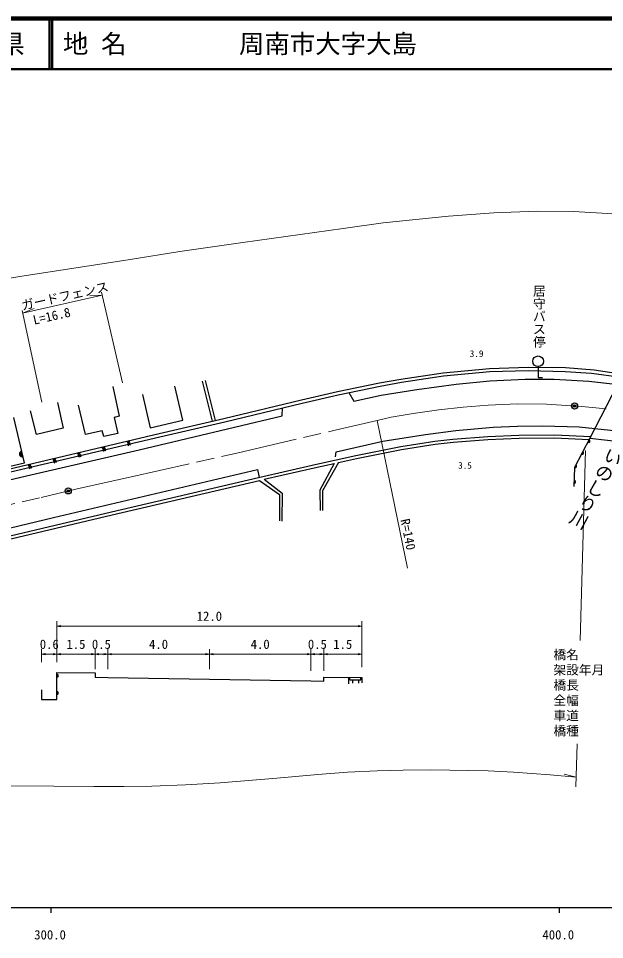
# Model space of a CAD drawing. Units: millimetres at full size, sheet at 1:1000, with parts at other scales. Extents: x 40000 to 680000, y 20000 to 380000.
# Drawn here: x 361616 to 476954, y 198715 to 380000 of the extents above; entities that cross this region are included whole.
import ezdxf
from ezdxf.enums import TextEntityAlignment as Align

# ---------------------------------------------------------------- set-up
doc = ezdxf.new("R2010")
doc.units = ezdxf.units.MM
doc.header["$LTSCALE"] = 1000
doc.header["$PDMODE"] = 32
doc.header["$PDSIZE"] = 500
doc.linetypes.add('CHAIN', pattern=[18.5, 12, -1.5, 3.5, -1.5])
for name, color, linetype, lineweight in [('M-BGD', 7, 'Continuous', 25), ('M-BMK', 2, 'CHAIN', 13), ('M-BMK-SRVR', 3, 'Continuous', 25), ('M-STR-HTXT', 7, 'Continuous', 13), ('M-STR-STR1', 1, 'Continuous', 25), ('M-TTL', 2, 'Continuous', 140), ('M-TTL-BAND', 7, 'Continuous', 25), ('M-TTL-LINE', 7, 'Continuous', 50)]:
    doc.layers.add(name, color=color, linetype=linetype, lineweight=lineweight)
doc.layers.add('M-BMK-HTXT', color=7, linetype='Continuous')
doc.layers.add('M-TTL-TXT', color=7, linetype='Continuous')
doc.styles.add('@ＭＳ ゴシック', font='')
doc.styles.add('ＭＳ ゴシック', font='')
doc.styles.get('@ＭＳ ゴシック').set_extended_font_data('@MS Gothic')
doc.styles.get('ＭＳ ゴシック').set_extended_font_data('MS Gothic')

# ---------------------------------------------------------------- blocks, each defined once
blk = doc.blocks.new('open_arrow')
at = {"color": 0, "linetype": 'Continuous', "lineweight": -2}
blk.add_lwpolyline([(7.5, 1.25), (0, 0), (7.5, -1.25)], dxfattribs=at)

msp = doc.modelspace()

# ---------------------------------------------------------------- hatches: boundary and pattern name
at = {"layer": 'M-BGD'}
for points in [[(378054, 295643, 0.41421), (378415, 295421, 0.41421), (378638, 295782)], [(382915, 296785, 0.41421), (383276, 296562, 0.41421), (383499, 296923)], [(473648, 296578, 0.41421), (474054, 296702, 0.41421), (473930, 297108)], [(362295, 294865, 0.41421), (361848, 294143, 0.41421), (362569, 293696)], [(373173, 294498, 0.41421), (373534, 294275, 0.41421), (373757, 294636)], [(472408, 294241, 0.41421), (472813, 294365, 0.41421), (472690, 294771)], [(363444, 292214, 0.41421), (363804, 291990, 0.41421), (364028, 292351)], [(368352, 293366, 0.41421), (368713, 293143, 0.41421), (368936, 293505)], [(471029, 291645, 0.41421), (471435, 291769, 0.41421), (471311, 292174)], [(470945, 288500, 0.41421), (471252, 288793, 0.41421), (470960, 289100)], [(369186, 250334, 0.41421), (369486, 250634, 0.41421), (369185, 250934)], [(369186, 246931, 0.41421), (369483, 247234, 0.41421), (369180, 247531)]]:
    msp.add_hatch(color=256, dxfattribs=at).paths.add_polyline_path(points)

# ---------------------------------------------------------------- linework, layer by layer
for p, q in [((463874, 311479), (463874, 309305)), ((397788, 308627), (399759, 300726)), ((398370, 308773), (400344, 300862)), ((463874, 309305), (464763, 309305)), ((383690, 296033), (383053, 296428)), ((383569, 296549), (383174, 295911)), ((373953, 293744), (373315, 294139)), ((373831, 294260), (373436, 293622)), ((378823, 294887), (378186, 295282)), ((378702, 295404), (378307, 294766)), ((364100, 291974), (363705, 291336)), ((369089, 292603), (368451, 292998)), ((368967, 293119), (368572, 292482)), ((364222, 291458), (363584, 291852)), ((426557, 250315), (426557, 249014)), ((426775, 250314), (426775, 249810)), ((428970, 249817), (428970, 250305)), ((426801, 249817), (428970, 249817)), ((427325, 249817), (427325, 249146)), ((428557, 249817), (428557, 249156))]:
    msp.add_line(p, q, dxfattribs=at)
for points in [[(268855, 276115), (273962, 275818), (278960, 275647), (284953, 275818), (290710, 276187), (296671, 276905), (300041, 277458), (304580, 278284), (315592, 280312), (323232, 282090), (336906, 285301), (362303, 291279), (389436, 297648), (402200, 300628), (417450, 304306), (424529, 305950), (432808, 307657), (436971, 308385), (445287, 309633), (454356, 310482), (461949, 310700), (469198, 310546), (474358, 310163), (480248, 309419)], [(268907, 276627), (274456, 276346), (279046, 276257), (285053, 276434), (290648, 276834), (296579, 277549), (299930, 278099), (304463, 278923), (315460, 280949), (323086, 282723), (336791, 285863), (362153, 291911), (389288, 298280), (402049, 301261), (417300, 304938), (424389, 306585), (432686, 308295), (436867, 309027), (445208, 310278), (454316, 311132), (461943, 311350), (469265, 311279), (474875, 310837), (480537, 309982)], [(426627, 306383), (427591, 304669), (433005, 305845), (440021, 306978), (447775, 308021), (454373, 308662), (461314, 309029), (467065, 309006), (473842, 308598), (479096, 308021), (488305, 306752), (496041, 304790), (506014, 301578), (513009, 299100), (521174, 295897), (527607, 292928), (532842, 290195), (537664, 287501), (543430, 283815), (549745, 279349), (555852, 274585), (560118, 270736)], [(380222, 307572), (381434, 301723), (380449, 301485), (381193, 298307), (378402, 297689), (378082, 298867), (374810, 298124), (373460, 303909)], [(386007, 305992), (387544, 299417), (393941, 300952), (392405, 307639)], [(269133, 274477), (275229, 274098), (280279, 274018), (284768, 274210), (290972, 274674), (298541, 275742), (308650, 277539), (317850, 279406), (330439, 282302), (347860, 286357), (363187, 289985), (385365, 295080), (413488, 301790), (413577, 303372)], [(369330, 304441), (370418, 299330), (365173, 298085), (364006, 302777)], [(352017, 299144), (354296, 290574), (362843, 292528), (360732, 301483)], [(424040, 293726), (424140, 294673), (430185, 296089), (433307, 296790), (441709, 298083), (447658, 298891), (455051, 299574), (459788, 299777), (464817, 299821), (471927, 299592), (478125, 298975), (484612, 298131), (489657, 297041), (500831, 293808), (509299, 290917), (517907, 287304), (527023, 282828), (532177, 280081), (539119, 275663), (544451, 271956), (548638, 268693), (553874, 264133)], [(267587, 263708), (277788, 263575), (284612, 263640), (291279, 264171), (299464, 265296), (307144, 266718), (319279, 269038), (330872, 271299), (345219, 274675), (379941, 282882), (408885, 289662), (420289, 292293), (428005, 293978), (436867, 295748), (443532, 296791), (447097, 297214), (453959, 297715), (460111, 298016), (467122, 298056), (474235, 297693)], [(424568, 292613), (428128, 293391), (436973, 295157), (443614, 296197), (447154, 296616), (453995, 297116), (460127, 297416), (467109, 297456), (473930, 297108)], [(474068, 297368), (471029, 291645), (470929, 287901)], [(409985, 289300), (420421, 291708), (423771, 292439)], [(423771, 292439), (420927, 287136), (420960, 283182)], [(424568, 292613), (421428, 287008), (421460, 283186)], [(284127, 263636), (285201, 264834), (285735, 265200), (286204, 265350), (289888, 265434), (292277, 265646), (297594, 266360), (314223, 269273), (327637, 272089), (346357, 276487), (368512, 281754), (408665, 291211), (408969, 289682)], [(267526, 263109), (277787, 262975), (284638, 263041), (291344, 263575), (299559, 264703), (307254, 266128), (319393, 268448), (330998, 270712), (345356, 274091), (380079, 282298), (409020, 289078), (409039, 289082)], [(409039, 289082), (413008, 286300), (412961, 281095)], [(409985, 289300), (413511, 286559), (413461, 281090)], [(366186, 247872), (366186, 245951), (369186, 245951), (369186, 251296), (376686, 251197), (376686, 250326), (379186, 250285), (399186, 249959), (419186, 249633), (421686, 249592), (421686, 250336), (429186, 250304), (429186, 249238)]]:
    msp.add_lwpolyline(points, dxfattribs=at)
msp.add_circle((463874, 312529), 1050, dxfattribs=at)
for centre, radius, start, end in [((378346, 295713), 300, 193.34385, 13.34385), ((383207, 296854), 300, 193.34385, 13.34385), ((473789, 296843), 300, 241.9649, 61.9649), ((362432, 294280), 600, 103.19656, 283.19656), ((373465, 294567), 300, 193.34385, 13.34385), ((472549, 294506), 300, 241.9649, 61.9649), ((363736, 292282), 300, 193.16111, 13.16111), ((368644, 293435), 300, 193.34385, 13.34385), ((471170, 291910), 300, 241.9649, 61.9649), ((470953, 288800), 300, 268.59541, 88.59541), ((369186, 250634), 300, 270.05694, 90.05694), ((369183, 247231), 300, 270.59392, 90.59392)]:
    msp.add_arc(centre, radius, start, end, dxfattribs=at)
at = {"layer": 'M-BMK'}
msp.add_lwpolyline([(349220, 281862), (366061, 285735), (373160, 287419), (383517, 289708), (404589, 294460), (423969, 298948), (432205, 300877), (434963, 301510), (439296, 302273), (444358, 302983), (449104, 303496), (454073, 303898), (459847, 304119), (465541, 304099), (472494, 303624), (477294, 303170)], dxfattribs=at)
at = {"layer": 'M-BMK-SRVR'}
for centre in [(471041, 303724), (371425, 287007)]:
    msp.add_circle(centre, 600, dxfattribs=at)
for p in [(471041, 303724), (371425, 287007)]:
    msp.add_point(p, dxfattribs=at)
at = {"layer": 'M-STR-HTXT'}
for p, q in [((362449, 322009), (378120, 325548)), ((378120, 325548), (375670, 325388)), ((382064, 308259), (377986, 326137)), ((362449, 322009), (364729, 322918)), ((366236, 304477), (362341, 322506)), ((432205, 300877), (438175, 271808)), ((473224, 294951), (472146, 257569)), ((369186, 253296), (369186, 261398)), ((429186, 252304), (429186, 261398)), ((369186, 260398), (429186, 260398)), ((366186, 253296), (366186, 255872)), ((376686, 251959), (376686, 255872)), ((379186, 251959), (379186, 255872)), ((399186, 251959), (399186, 255872)), ((419186, 251633), (419186, 255872)), ((421686, 251592), (421686, 255872)), ((369186, 254872), (366186, 254872)), ((376686, 254872), (369186, 254872)), ((379186, 254872), (376686, 254872)), ((399186, 254872), (379186, 254872)), ((419186, 254872), (399186, 254872)), ((421686, 254872), (419186, 254872)), ((421686, 254872), (429186, 254872)), ((471560, 237247), (471317, 228791)), ((471371, 230670), (468993, 231281))]:
    msp.add_line(p, q, dxfattribs=at)
for points in [[(270326, 316069), (273896, 315856), (276061, 315718), (279779, 315806), (286158, 316210), (290040, 316597), (299183, 317894), (310502, 320071), (318797, 322068), (338829, 325348), (361866, 329191), (383586, 332564), (393358, 334145), (405759, 335887), (425510, 338678), (433411, 339788), (446213, 341060), (455143, 341749), (463658, 342046), (470825, 341972), (476487, 341691), (481341, 341341)], [(260215, 229576), (286006, 229383), (304247, 229278), (327663, 229180), (343393, 229005), (368609, 228894), (376440, 228857), (382326, 228824), (387887, 228876), (394520, 229144), (401304, 229550), (412493, 230457), (420517, 231232), (426374, 231640), (432237, 231936), (437306, 232032), (442715, 232104), (454050, 231934), (459028, 231668), (466249, 231156), (471371, 230670)]]:
    msp.add_lwpolyline(points, dxfattribs=at)
at = {"layer": 'M-STR-STR1'}
msp.add_lwpolyline([(480537, 309982), (474068, 297368), (484499, 296236), (490968, 308463)], close=True, dxfattribs=at)
at = {"layer": 'M-TTL'}
msp.add_line((680000, 380000), (40000, 380000), dxfattribs=at)
msp.add_line((680000, 380000), (40000, 380000), dxfattribs=at)
at = {"layer": 'M-TTL-BAND'}
for p, q in [((40000, 205000), (579000, 205000)), ((368000, 205000), (368000, 204000)), ((468000, 205000), (468000, 204000))]:
    msp.add_line(p, q, dxfattribs=at)
at = {"layer": 'M-TTL-LINE'}
for p, q in [((367750, 380000), (367750, 370000)), ((368250, 380000), (368250, 370000)), ((40000, 370000), (680000, 370000))]:
    msp.add_line(p, q, dxfattribs=at)

# ---------------------------------------------------------------- block references
at = {"layer": 'M-STR-HTXT', "xscale": 100, "yscale": 100}
for p in [(369186, 260398), (366186, 254872), (369186, 254872), (376686, 254872), (379186, 254872), (399186, 254872), (419186, 254872), (421686, 254872)]:
    msp.add_blockref('open_arrow', p, dxfattribs=at)
at = {"layer": 'M-STR-HTXT', "xscale": 100, "yscale": 100, "rotation": 180}
for p in [(429186, 260398), (369186, 254872), (376686, 254872), (379186, 254872), (399186, 254872), (419186, 254872), (421686, 254872), (429186, 254872)]:
    msp.add_blockref('open_arrow', p, dxfattribs=at)

# ---------------------------------------------------------------- texts
at = {"layer": 'M-BGD', "style": 'ＭＳ ゴシック'}
for s, p in [('3.9', (450426, 312965)), ('3.5', (448145, 290978))]:
    msp.add_text(s, height=1320, dxfattribs=at).set_placement(p, align=Align.BOTTOM_LEFT)
at = {"layer": 'M-BMK-HTXT', "style": '@ＭＳ ゴシック'}
for s, height, rotation, p in [('居守バス停', 1833, 270, (462617, 327628)), ('いのしり川', 2566, 241.562, (477614, 296182))]:
    msp.add_text(s, height=height, rotation=rotation, dxfattribs=at).set_placement(p, align=Align.BOTTOM_LEFT)
at = {"layer": 'M-STR-HTXT', "style": 'ＭＳ ゴシック'}
for s, rotation, p in [('ガードフェンス', 12.723, (362548, 322032)), ('L=16.8', 12.723, (364831, 319178)), ('R=140', 281.605, (436241, 281225))]:
    msp.add_text(s, height=1833, rotation=rotation, dxfattribs=at).set_placement(p, align=Align.BOTTOM_LEFT)
for s, p in [('12.0', (399186, 260898)), ('0.6', (367686, 255372)), ('1.5', (372936, 255372)), ('0.5', (377936, 255372)), ('4.0', (389186, 255372)), ('4.0', (409186, 255372)), ('0.5', (420436, 255372)), ('1.5', (425436, 255372))]:
    msp.add_text(s, height=1833, dxfattribs=at).set_placement(p, align=Align.BOTTOM_CENTER)
for s, p in [('橋名', (466896, 253330)), ('架設年月', (466896, 250330)), ('橋長', (466896, 247330)), ('全幅', (466896, 244330)), ('車道', (466896, 241330)), ('橋種', (466896, 238330))]:
    msp.add_text(s, height=1833, dxfattribs=at).set_placement(p, align=Align.BOTTOM_LEFT)
at = {"layer": 'M-TTL-BAND', "style": 'ＭＳ ゴシック'}
for s, p in [('300.0', (367844, 198195)), ('400.0', (467844, 198195))]:
    msp.add_text(s, height=1833, dxfattribs=at).set_placement(p, align=Align.BOTTOM_CENTER)
at = {"layer": 'M-TTL-TXT', "style": 'ＭＳ ゴシック'}
msp.add_text('山\u3000口\u3000県', height=3666, dxfattribs=at).set_placement((350375, 375000), align=Align.MIDDLE_CENTER)
for s, p in [('地 名', (370380, 375000)), ('周南市大字大島', (405024, 375000))]:
    msp.add_text(s, height=3666, dxfattribs=at).set_placement(p, align=Align.MIDDLE_LEFT)

doc.saveas('drawing.dxf')
